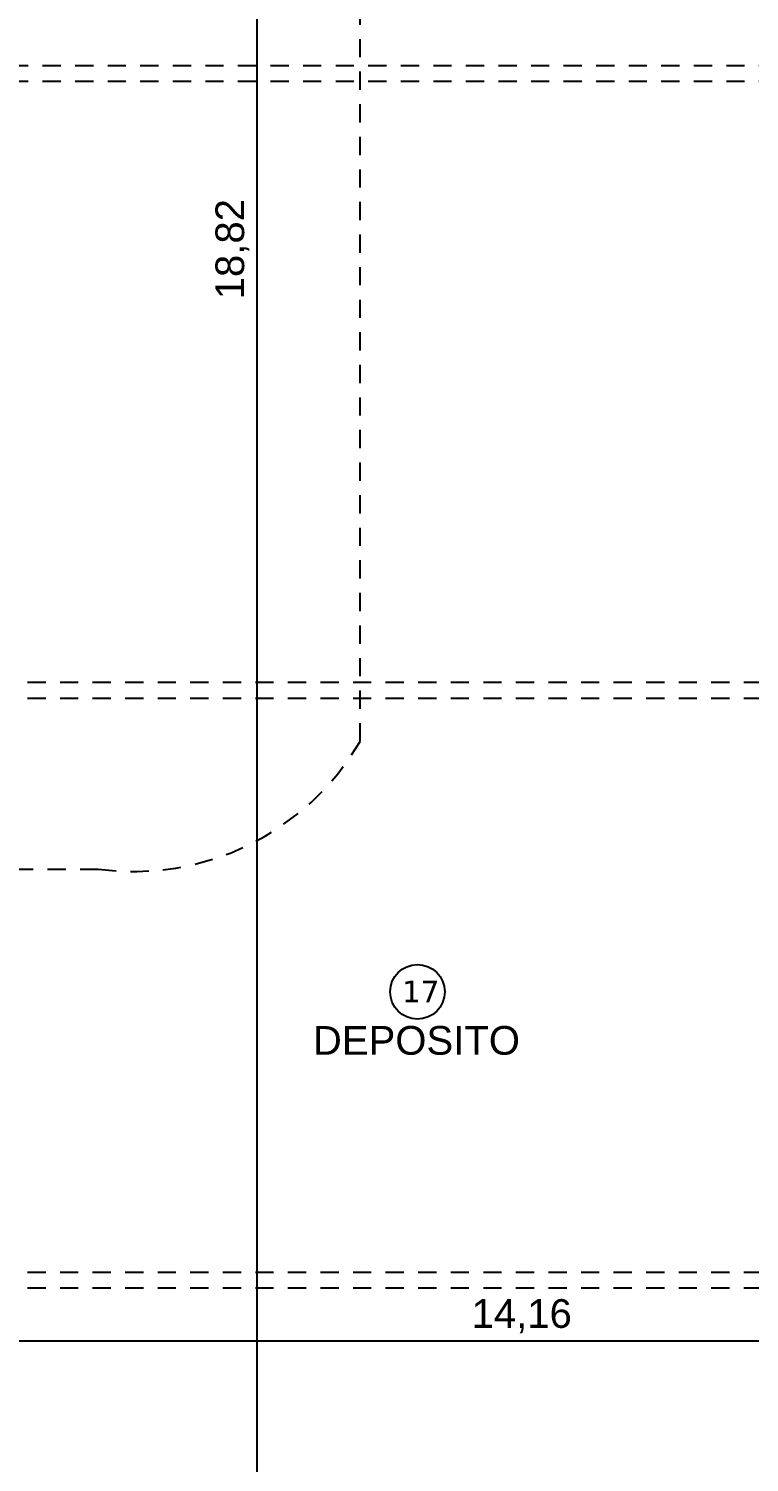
# Model space of a CAD drawing. Header units: metres. Extents: x 1093 to 1459, y -137 to 62.
# Drawn here: x 1269.64 to 1274.66, y -22.55 to -12.56 of the extents above; entities that cross this region are included whole.
import ezdxf

# ---------------------------------------------------------------- set-up
doc = ezdxf.new("R2010")
doc.units = ezdxf.units.M
doc.header["$LTSCALE"] = 0.508
doc.header["$PDMODE"] = 1
doc.header["$PDSIZE"] = -2
doc.linetypes.add('HIDDEN', pattern=[0.375, 0.25, -0.125])
doc.layers.get('0').update_dxf_attribs({"color": 9})
doc.layers.get('Defpoints').update_dxf_attribs({"color": 9})
for name, color, linetype in [('1-PROY', 9, 'HIDDEN'), ('2-texto', 9, 'Continuous'), ('8-cotas-100', 9, 'Continuous')]:
    doc.layers.add(name, color=color, linetype=linetype)
doc.styles.add('swiss', font='swissel.ttf')
doc.dimstyles.new('dim-100', dxfattribs={"dimtxt": 0.2, "dimasz": 0.12, "dimexe": 0.05, "dimexo": 0, "dimgap": 0.05, "dimtad": 1, "dimzin": 4, "dimtxsty": 'swiss', "dimblk": 'ARCHTICK', "dimcen": 0.5, "dimdle": 0.1, "dimclrd": 256, "dimclre": 252, "dimclrt": 256, "dimadec": 0, "dimazin": 0, "dimtfac": 1, "dimtix": 1, "dimtmove": 2, "dimatfit": 3, "dimldrblk": 'OPEN30', "dimfxl": 0.05, "dimtolj": 1, "dimtzin": 0, "dimarcsym": 0})

# ---------------------------------------------------------------- blocks, each defined once
blk = doc.blocks.new('_ARCHTICK')
at = {"color": 0, "linetype": 'ByBlock', "const_width": 0.15}
blk.add_lwpolyline([(-0.5, -0.5), (0.5, 0.5)], dxfattribs=at)
blk = doc.blocks.new('*D358')
at = {"layer": '8-cotas-100', "lineweight": -2, "transparency": 16777216}
blk.add_line((1271.2313, -23.6066), (1271.2313, -4.5871), dxfattribs=at)
at = {"layer": '8-cotas-100', "color": 252, "lineweight": -2, "transparency": 16777216}
for p, q in [((1270.9136, -4.6871), (1271.2813, -4.6871)), ((1270.4986, -23.5066), (1271.2813, -23.5066))]:
    blk.add_line(p, q, dxfattribs=at)
at = {"layer": 'Defpoints', "color": 0, "transparency": 16777216}
for p in [(1270.9136, -4.6871), (1271.2313, -4.6871), (1270.4986, -23.5066)]:
    blk.add_point(p, dxfattribs=at)
at = {"layer": '8-cotas-100', "lineweight": -2, "transparency": 16777216, "xscale": 0.12, "yscale": 0.12, "zscale": 0.12}
for p, rotation in [((1271.2313, -4.6871), 90), ((1271.2313, -23.5066), 270)]:
    blk.add_blockref('_ARCHTICK', p, dxfattribs=dict(at, rotation=rotation))
at = {"layer": '8-cotas-100', "transparency": 16777216, "insert": (1271.0596, -14.0969), "char_height": 0.2, "attachment_point": 5, "rotation": 90, "style": 'swiss'}
blk.add_mtext('\\A1;18,82', dxfattribs=at)
blk = doc.blocks.new('_Open30')
at = {"color": 0, "linetype": 'ByBlock', "lineweight": -2}
for p, q in [((-1, 0.268), (0, 0)), ((0, 0), (-1, -0.268)), ((0, 0), (-1, 0))]:
    blk.add_line(p, q, dxfattribs=at)
blk = doc.blocks.new('*D394')
at = {"layer": '8-cotas-100', "color": 252, "lineweight": -2, "transparency": 16777216}
for p, q in [((1265.9986, -21.703), (1265.9986, -21.653)), ((1280.1536, -21.703), (1280.1536, -21.653))]:
    blk.add_line(p, q, dxfattribs=at)
at = {"layer": '8-cotas-100', "lineweight": -2, "transparency": 16777216}
blk.add_line((1265.8986, -21.703), (1280.2536, -21.703), dxfattribs=at)
at = {"layer": 'Defpoints', "color": 0, "transparency": 16777216}
for p in [(1265.9986, -21.703), (1280.1536, -21.703), (1280.1536, -21.703)]:
    blk.add_point(p, dxfattribs=at)
at = {"layer": '8-cotas-100', "lineweight": -2, "transparency": 16777216, "xscale": 0.12, "yscale": 0.12, "zscale": 0.12, "rotation": 180}
blk.add_blockref('_ARCHTICK', (1265.9986, -21.703), dxfattribs=at)
at = {"layer": '8-cotas-100', "lineweight": -2, "transparency": 16777216, "xscale": 0.12, "yscale": 0.12, "zscale": 0.12}
blk.add_blockref('_ARCHTICK', (1280.1536, -21.703), dxfattribs=at)
at = {"layer": '8-cotas-100', "transparency": 16777216, "insert": (1273.0761, -21.5315), "char_height": 0.2, "attachment_point": 5, "style": 'swiss'}
blk.add_mtext('\\A1;14,16', dxfattribs=at)

msp = doc.modelspace()

# ---------------------------------------------------------------- linework, layer by layer
at = {"layer": '1-PROY'}
for p, q in [((1262.0181, -12.8171), (1275.9036, -12.8171)), ((1262.0181, -12.9271), (1275.9036, -12.9271)), ((1265.9986, -17.115), (1275.9036, -17.115)), ((1265.9986, -17.225), (1275.9036, -17.225)), ((1265.9986, -21.225), (1275.9036, -21.225)), ((1265.9986, -21.335), (1275.9036, -21.335))]:
    msp.add_line(p, q, dxfattribs=at)
msp.add_lwpolyline([(1265.0035, -18.417), (1270.1224, -18.417, 0.302322), (1271.9505, -17.5268), (1271.9505, -3.7975)], format="xyb", dxfattribs=at)
at = {"layer": '2-texto'}
msp.add_circle((1272.3491, -19.2714), 0.1901, dxfattribs=at)
at = {"layer": '8-cotas-100'}
msp.add_point((1271.7493, -18.0553), dxfattribs=at)

# ---------------------------------------------------------------- texts
at = {"layer": '2-texto', "style": 'swiss'}
for s, insert, char_height, width, attachment_point in [('{\\fVerdana|b0|i0|c0|p34;17}', (1272.2411, -19.3442), 0.15, 0.294755, 7), ('\\pi0.47976;{\\fArial|b0|i0|c0|p34;DEPOSITO}', (1271.1406, -19.5097), 0.2, 2.369214, 1)]:
    msp.add_mtext(s, dxfattribs=dict(at, insert=insert, char_height=char_height, width=width, attachment_point=attachment_point))

# ---------------------------------------------------------------- dimensions: what is measured, and where the dimension line sits
at = {"layer": '8-cotas-100'}
dim = msp.add_linear_dim(base=(1271.2313, -4.6871), p1=(1270.4986, -23.5066), p2=(1270.9136, -4.6871), angle=90, dimstyle='dim-100', dxfattribs=at)
dim.commit()
dim.dimension.update_dxf_attribs({"geometry": '*D358', "text_midpoint": (1271.0596, -14.0969)})
dim = msp.add_linear_dim(base=(1280.1536127362, -21.7030476798), p1=(1265.9986127362, -21.7030476798), p2=(1280.1536127362, -21.7030476798), dimstyle='dim-100', dxfattribs=at)
dim.commit()
dim.dimension.update_dxf_attribs({"geometry": '*D394', "text_midpoint": (1273.0761127362, -21.5314790524)})

doc.saveas('drawing.dxf')
